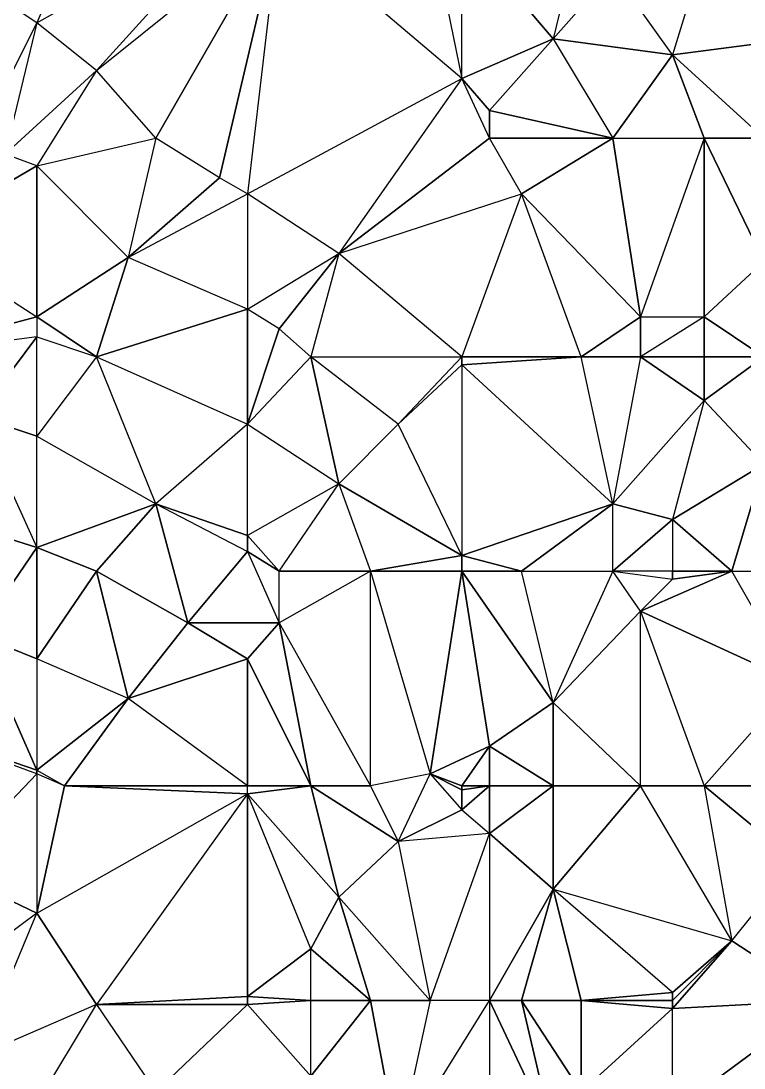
# Model space of a CAD drawing. Header units: metres. Extents: x 121.06818 to 121.07159, y 3.17836 to 3.18313.
# Drawn here: x 121.069416 to 121.0695981, y 3.179592 to 3.1798555 of the extents above; entities that cross this region are included whole.
import ezdxf

# ---------------------------------------------------------------- set-up
doc = ezdxf.new("R2010")
doc.units = ezdxf.units.M

msp = doc.modelspace()

# ---------------------------------------------------------------- linework, layer by layer
at = {"layer": 'DELAUNEY6279', "color": 252}
msp.add_3dface([(121.069374, 3.179554, 0.01004), (121.06942, 3.179583, 0.01005), (121.069405, 3.179595, 0.01005)], dxfattribs=at)
at = {"layer": 'DELAUNEY6296', "color": 252}
msp.add_3dface([(121.069534, 3.179565, 0.01011), (121.06955, 3.179575, 0.01012), (121.069534, 3.179609, 0.01011)], dxfattribs=at)
at = {"layer": 'DELAUNEY6322', "color": 252}
msp.add_3dface([(121.069405, 3.179595, 0.01005), (121.06942, 3.179583, 0.01005), (121.069435, 3.179608, 0.01006)], dxfattribs=at)
at = {"layer": 'DELAUNEY6339', "color": 252}
msp.add_3dface([(121.069534, 3.179565, 0.01011), (121.069511, 3.179572, 0.01009), (121.069534, 3.179609, 0.01011)], dxfattribs=at)
at = {"layer": 'DELAUNEY6340', "color": 252}
msp.add_3dface([(121.06955, 3.179575, 0.01012), (121.069557, 3.179586, 0.01013), (121.069542, 3.179609, 0.01012)], dxfattribs=at)
at = {"layer": 'DELAUNEY6354', "color": 252}
msp.add_3dface([(121.06945, 3.179586, 0.01006), (121.069489, 3.17959, 0.01008), (121.069473, 3.179608, 0.01007)], dxfattribs=at)
at = {"layer": 'DELAUNEY6355', "color": 252}
msp.add_3dface([(121.069511, 3.179572, 0.01009), (121.069489, 3.17959, 0.01008), (121.069504, 3.179609, 0.01009)], dxfattribs=at)
at = {"layer": 'DELAUNEY6356', "color": 252}
msp.add_3dface([(121.069557, 3.179586, 0.01013), (121.06958, 3.179581, 0.01015), (121.06958, 3.179607, 0.01015)], dxfattribs=at)
at = {"layer": 'DELAUNEY6378', "color": 252}
msp.add_3dface([(121.06945, 3.179586, 0.01006), (121.06942, 3.179583, 0.01005), (121.069435, 3.179608, 0.01006)], dxfattribs=at)
at = {"layer": 'DELAUNEY6379', "color": 252}
msp.add_3dface([(121.069633, 3.17959, 0.01016), (121.06958, 3.179581, 0.01015), (121.069618, 3.179609, 0.01016)], dxfattribs=at)
at = {"layer": 'DELAUNEY6402', "color": 252}
msp.add_3dface([(121.069389, 3.179608, 0.01005), (121.069405, 3.179595, 0.01005), (121.06942, 3.179631, 0.01006)], dxfattribs=at)
at = {"layer": 'DELAUNEY6403', "color": 252}
msp.add_3dface([(121.069618, 3.179609, 0.01016), (121.06958, 3.179581, 0.01015), (121.06958, 3.179607, 0.01015)], dxfattribs=at)
at = {"layer": 'DELAUNEY6416', "color": 252}
msp.add_3dface([(121.069519, 3.179609, 0.0101), (121.069511, 3.179572, 0.01009), (121.069534, 3.179609, 0.01011)], dxfattribs=at)
at = {"layer": 'DELAUNEY6417', "color": 252}
msp.add_3dface([(121.069519, 3.179609, 0.0101), (121.069511, 3.179572, 0.01009), (121.069504, 3.179609, 0.01009)], dxfattribs=at)
at = {"layer": 'DELAUNEY6418', "color": 252}
msp.add_3dface([(121.069534, 3.179609, 0.01011), (121.06955, 3.179575, 0.01012), (121.069542, 3.179609, 0.01012)], dxfattribs=at)
at = {"layer": 'DELAUNEY6431', "color": 252}
msp.add_3dface([(121.06945, 3.179586, 0.01006), (121.069473, 3.179608, 0.01007), (121.069435, 3.179608, 0.01006)], dxfattribs=at)
at = {"layer": 'DELAUNEY6432', "color": 252}
msp.add_3dface([(121.069504, 3.179609, 0.01009), (121.069489, 3.17959, 0.01008), (121.069489, 3.179609, 0.01008)], dxfattribs=at)
at = {"layer": 'DELAUNEY6433', "color": 252}
msp.add_3dface([(121.069534, 3.179609, 0.01011), (121.069519, 3.179609, 0.0101), (121.069534, 3.179651, 0.01012)], dxfattribs=at)
at = {"layer": 'DELAUNEY6448', "color": 252}
msp.add_3dface([(121.069473, 3.179608, 0.01007), (121.069489, 3.17959, 0.01008), (121.069489, 3.179609, 0.01008)], dxfattribs=at)
at = {"layer": 'DELAUNEY6449', "color": 252}
msp.add_3dface([(121.069519, 3.179609, 0.0101), (121.069504, 3.179609, 0.01009), (121.069496, 3.179635, 0.01009)], dxfattribs=at)
at = {"layer": 'DELAUNEY6450', "color": 252}
msp.add_3dface([(121.069534, 3.179609, 0.01011), (121.069542, 3.179609, 0.01012), (121.06955, 3.179637, 0.01013)], dxfattribs=at)
at = {"layer": 'DELAUNEY6451', "color": 252}
msp.add_3dface([(121.069542, 3.179609, 0.01012), (121.069557, 3.179586, 0.01013), (121.069557, 3.179609, 0.01013)], dxfattribs=at)
at = {"layer": 'DELAUNEY6468', "color": 252}
msp.add_3dface([(121.069557, 3.179586, 0.01013), (121.06958, 3.179607, 0.01015), (121.069557, 3.179609, 0.01013)], dxfattribs=at)
at = {"layer": 'DELAUNEY6495', "color": 252}
msp.add_3dface([(121.069618, 3.179609, 0.01016), (121.06958, 3.179607, 0.01015), (121.069595, 3.179624, 0.01016)], dxfattribs=at)
at = {"layer": 'DELAUNEY6517', "color": 252}
msp.add_3dface([(121.069542, 3.179609, 0.01012), (121.069557, 3.179609, 0.01013), (121.06955, 3.179637, 0.01013)], dxfattribs=at)
at = {"layer": 'DELAUNEY6518', "color": 252}
msp.add_3dface([(121.069557, 3.179609, 0.01013), (121.06958, 3.179607, 0.01015), (121.06958, 3.179609, 0.01015)], dxfattribs=at)
at = {"layer": 'DELAUNEY6519', "color": 252}
msp.add_3dface([(121.069557, 3.179609, 0.01013), (121.06958, 3.179607, 0.01015), (121.06958, 3.179611, 0.01015)], dxfattribs=at)
at = {"layer": 'DELAUNEY6535', "color": 252}
msp.add_3dface([(121.069435, 3.179608, 0.01006), (121.069405, 3.179595, 0.01005), (121.06942, 3.179631, 0.01006)], dxfattribs=at)
at = {"layer": 'DELAUNEY6536', "color": 252}
msp.add_3dface([(121.069473, 3.179608, 0.01007), (121.069489, 3.179609, 0.01008), (121.069473, 3.17961, 0.01007)], dxfattribs=at)
at = {"layer": 'DELAUNEY6537', "color": 252}
msp.add_3dface([(121.069504, 3.179609, 0.01009), (121.069489, 3.179609, 0.01008), (121.069489, 3.179622, 0.01008)], dxfattribs=at)
at = {"layer": 'DELAUNEY6570', "color": 252}
msp.add_3dface([(121.06958, 3.179607, 0.01015), (121.06958, 3.179609, 0.01015), (121.069595, 3.179624, 0.01016)], dxfattribs=at)
at = {"layer": 'DELAUNEY6571', "color": 252}
msp.add_3dface([(121.06958, 3.179607, 0.01015), (121.06958, 3.179609, 0.01015), (121.06958, 3.179611, 0.01015)], dxfattribs=at)
at = {"layer": 'DELAUNEY6581', "color": 252}
msp.add_3dface([(121.069435, 3.179608, 0.01006), (121.069473, 3.179608, 0.01007), (121.069473, 3.17961, 0.01007)], dxfattribs=at)
at = {"layer": 'DELAUNEY6582', "color": 252}
msp.add_3dface([(121.069435, 3.179608, 0.01006), (121.069473, 3.17961, 0.01007), (121.069473, 3.179661, 0.01008)], dxfattribs=at)
at = {"layer": 'DELAUNEY6583', "color": 252}
msp.add_3dface([(121.069557, 3.179609, 0.01013), (121.06958, 3.179609, 0.01015), (121.06958, 3.179611, 0.01015)], dxfattribs=at)
at = {"layer": 'DELAUNEY6584', "color": 252}
msp.add_3dface([(121.06958, 3.179609, 0.01015), (121.06958, 3.179611, 0.01015), (121.069595, 3.179624, 0.01016)], dxfattribs=at)
at = {"layer": 'DELAUNEY6585', "color": 252}
msp.add_3dface([(121.069618, 3.179609, 0.01016), (121.069595, 3.179624, 0.01016), (121.069611, 3.179644, 0.01017)], dxfattribs=at)
at = {"layer": 'DELAUNEY6601', "color": 252}
msp.add_3dface([(121.069473, 3.17961, 0.01007), (121.069489, 3.179609, 0.01008), (121.069489, 3.179622, 0.01008)], dxfattribs=at)
at = {"layer": 'DELAUNEY6602', "color": 252}
msp.add_3dface([(121.069557, 3.179609, 0.01013), (121.06958, 3.179611, 0.01015), (121.06955, 3.179637, 0.01013)], dxfattribs=at)
at = {"layer": 'DELAUNEY6616', "color": 252}
msp.add_3dface([(121.069435, 3.179608, 0.01006), (121.06942, 3.179631, 0.01006), (121.069473, 3.179661, 0.01008)], dxfattribs=at)
at = {"layer": 'DELAUNEY6617', "color": 252}
msp.add_3dface([(121.069595, 3.179624, 0.01016), (121.06958, 3.179611, 0.01015), (121.06955, 3.179637, 0.01013)], dxfattribs=at)
at = {"layer": 'DELAUNEY6633', "color": 252}
msp.add_3dface([(121.06942, 3.179631, 0.01006), (121.069389, 3.179608, 0.01005), (121.069397, 3.179642, 0.01006)], dxfattribs=at)
at = {"layer": 'DELAUNEY6634', "color": 252}
msp.add_3dface([(121.069473, 3.17961, 0.01007), (121.069489, 3.179622, 0.01008), (121.069473, 3.179661, 0.01008)], dxfattribs=at)
at = {"layer": 'DELAUNEY6647', "color": 252}
msp.add_3dface([(121.069504, 3.179609, 0.01009), (121.069489, 3.179622, 0.01008), (121.069496, 3.179635, 0.01009)], dxfattribs=at)
at = {"layer": 'DELAUNEY6672', "color": 252}
msp.add_3dface([(121.069496, 3.179635, 0.01009), (121.069489, 3.179622, 0.01008), (121.069473, 3.179661, 0.01008)], dxfattribs=at)
at = {"layer": 'DELAUNEY6686', "color": 252}
msp.add_3dface([(121.06942, 3.179631, 0.01006), (121.069397, 3.179642, 0.01006), (121.06942, 3.179666, 0.01007)], dxfattribs=at)
at = {"layer": 'DELAUNEY6687', "color": 252}
msp.add_3dface([(121.069519, 3.179609, 0.0101), (121.069496, 3.179635, 0.01009), (121.069511, 3.179649, 0.0101)], dxfattribs=at)
at = {"layer": 'DELAUNEY6688', "color": 252}
msp.add_3dface([(121.069534, 3.179609, 0.01011), (121.06955, 3.179637, 0.01013), (121.069534, 3.179651, 0.01012)], dxfattribs=at)
at = {"layer": 'DELAUNEY6689', "color": 252}
msp.add_3dface([(121.069595, 3.179624, 0.01016), (121.069611, 3.179644, 0.01017), (121.069588, 3.179663, 0.01016)], dxfattribs=at)
at = {"layer": 'DELAUNEY6716', "color": 252}
msp.add_3dface([(121.069511, 3.179649, 0.0101), (121.069496, 3.179635, 0.01009), (121.069489, 3.179663, 0.01009)], dxfattribs=at)
at = {"layer": 'DELAUNEY6717', "color": 252}
msp.add_3dface([(121.069511, 3.179649, 0.0101), (121.069519, 3.179609, 0.0101), (121.069534, 3.179651, 0.01012)], dxfattribs=at)
at = {"layer": 'DELAUNEY6732', "color": 252}
msp.add_3dface([(121.069534, 3.179651, 0.01012), (121.069511, 3.179649, 0.0101), (121.069527, 3.179657, 0.01011)], dxfattribs=at)
at = {"layer": 'DELAUNEY6733', "color": 252}
msp.add_3dface([(121.069534, 3.179651, 0.01012), (121.06955, 3.179637, 0.01013), (121.06955, 3.179663, 0.01013)], dxfattribs=at)
at = {"layer": 'DELAUNEY6744', "color": 252}
msp.add_3dface([(121.06955, 3.179637, 0.01013), (121.069595, 3.179624, 0.01016), (121.069572, 3.179663, 0.01015)], dxfattribs=at)
at = {"layer": 'DELAUNEY6757', "color": 252}
msp.add_3dface([(121.06942, 3.179631, 0.01006), (121.069473, 3.179661, 0.01008), (121.069427, 3.179663, 0.01007)], dxfattribs=at)
at = {"layer": 'DELAUNEY6773', "color": 252}
msp.add_3dface([(121.069496, 3.179635, 0.01009), (121.069473, 3.179661, 0.01008), (121.069489, 3.179663, 0.01009)], dxfattribs=at)
at = {"layer": 'DELAUNEY6774', "color": 252}
msp.add_3dface([(121.06955, 3.179637, 0.01013), (121.069572, 3.179663, 0.01015), (121.06955, 3.179663, 0.01013)], dxfattribs=at)
at = {"layer": 'DELAUNEY6775', "color": 252}
msp.add_3dface([(121.069595, 3.179624, 0.01016), (121.069572, 3.179663, 0.01015), (121.069588, 3.179663, 0.01016)], dxfattribs=at)
at = {"layer": 'DELAUNEY6801', "color": 252}
msp.add_3dface([(121.06942, 3.179631, 0.01006), (121.069427, 3.179663, 0.01007), (121.06942, 3.179666, 0.01007)], dxfattribs=at)
at = {"layer": 'DELAUNEY6802', "color": 252}
msp.add_3dface([(121.069588, 3.179663, 0.01016), (121.069572, 3.179663, 0.01015), (121.069572, 3.179707, 0.01015)], dxfattribs=at)
at = {"layer": 'DELAUNEY6819', "color": 252}
msp.add_3dface([(121.069427, 3.179663, 0.01007), (121.069473, 3.179661, 0.01008), (121.069473, 3.179663, 0.01008)], dxfattribs=at)
at = {"layer": 'DELAUNEY6835', "color": 252}
msp.add_3dface([(121.069489, 3.179663, 0.01009), (121.069473, 3.179661, 0.01008), (121.069473, 3.179663, 0.01008)], dxfattribs=at)
at = {"layer": 'DELAUNEY6836', "color": 252}
msp.add_3dface([(121.069527, 3.179657, 0.01011), (121.069511, 3.179649, 0.0101), (121.069519, 3.179666, 0.01011)], dxfattribs=at)
at = {"layer": 'DELAUNEY6837', "color": 252}
msp.add_3dface([(121.069527, 3.179657, 0.01011), (121.069534, 3.179651, 0.01012), (121.069534, 3.179663, 0.01012)], dxfattribs=at)
at = {"layer": 'DELAUNEY6838', "color": 252}
msp.add_3dface([(121.069588, 3.179663, 0.01016), (121.069611, 3.179644, 0.01017), (121.069611, 3.179663, 0.01017)], dxfattribs=at)
at = {"layer": 'DELAUNEY6854', "color": 252}
msp.add_3dface([(121.069397, 3.179642, 0.01006), (121.06942, 3.179666, 0.01007), (121.069382, 3.17968, 0.01007)], dxfattribs=at)
at = {"layer": 'DELAUNEY6870', "color": 252}
msp.add_3dface([(121.069427, 3.179663, 0.01007), (121.06942, 3.179666, 0.01007), (121.06942, 3.179667, 0.01007)], dxfattribs=at)
at = {"layer": 'DELAUNEY6871', "color": 252}
msp.add_3dface([(121.069511, 3.179649, 0.0101), (121.069489, 3.179663, 0.01009), (121.069504, 3.179663, 0.0101)], dxfattribs=at)
at = {"layer": 'DELAUNEY6872', "color": 252}
msp.add_3dface([(121.069504, 3.179663, 0.0101), (121.069489, 3.179663, 0.01009), (121.069481, 3.179704, 0.0101)], dxfattribs=at)
at = {"layer": 'DELAUNEY6873', "color": 252}
msp.add_3dface([(121.069504, 3.179663, 0.0101), (121.069511, 3.179649, 0.0101), (121.069519, 3.179666, 0.01011)], dxfattribs=at)
at = {"layer": 'DELAUNEY6874', "color": 252}
msp.add_3dface([(121.069534, 3.179651, 0.01012), (121.06955, 3.179663, 0.01013), (121.069534, 3.179663, 0.01012)], dxfattribs=at)
at = {"layer": 'DELAUNEY6875', "color": 252}
msp.add_3dface([(121.06955, 3.179663, 0.01013), (121.069572, 3.179663, 0.01015), (121.06955, 3.179684, 0.01013)], dxfattribs=at)
at = {"layer": 'DELAUNEY6891', "color": 252}
msp.add_3dface([(121.069588, 3.179663, 0.01016), (121.069611, 3.179663, 0.01017), (121.069611, 3.179689, 0.01017)], dxfattribs=at)
at = {"layer": 'DELAUNEY6902', "color": 252}
msp.add_3dface([(121.069527, 3.179657, 0.01011), (121.069534, 3.179663, 0.01012), (121.069527, 3.179662, 0.01011)], dxfattribs=at)
at = {"layer": 'DELAUNEY6919', "color": 252}
msp.add_3dface([(121.069519, 3.179666, 0.01011), (121.069504, 3.179663, 0.0101), (121.069504, 3.179717, 0.01011)], dxfattribs=at)
at = {"layer": 'DELAUNEY6920', "color": 252}
msp.add_3dface([(121.069519, 3.179666, 0.01011), (121.069527, 3.179657, 0.01011), (121.069527, 3.179662, 0.01011)], dxfattribs=at)
at = {"layer": 'DELAUNEY6921', "color": 252}
msp.add_3dface([(121.069534, 3.179663, 0.01012), (121.06955, 3.179663, 0.01013), (121.069534, 3.179673, 0.01012)], dxfattribs=at)
at = {"layer": 'DELAUNEY6940', "color": 252}
msp.add_3dface([(121.069427, 3.179663, 0.01007), (121.069473, 3.179663, 0.01008), (121.069443, 3.179685, 0.01008)], dxfattribs=at)
at = {"layer": 'DELAUNEY6941', "color": 252}
msp.add_3dface([(121.069519, 3.179666, 0.01011), (121.069527, 3.179662, 0.01011), (121.069527, 3.179663, 0.01011)], dxfattribs=at)
at = {"layer": 'DELAUNEY6942', "color": 252}
msp.add_3dface([(121.069519, 3.179666, 0.01011), (121.069527, 3.179663, 0.01011), (121.069534, 3.179673, 0.01012)], dxfattribs=at)
at = {"layer": 'DELAUNEY6943', "color": 252}
msp.add_3dface([(121.069527, 3.179663, 0.01011), (121.069527, 3.179662, 0.01011), (121.069534, 3.179663, 0.01012)], dxfattribs=at)
at = {"layer": 'DELAUNEY6953', "color": 252}
msp.add_3dface([(121.069427, 3.179663, 0.01007), (121.069443, 3.179685, 0.01008), (121.06942, 3.179667, 0.01007)], dxfattribs=at)
at = {"layer": 'DELAUNEY6954', "color": 252}
msp.add_3dface([(121.069489, 3.179663, 0.01009), (121.069473, 3.179663, 0.01008), (121.069473, 3.179695, 0.01009)], dxfattribs=at)
at = {"layer": 'DELAUNEY6955', "color": 252}
msp.add_3dface([(121.069527, 3.179663, 0.01011), (121.069534, 3.179663, 0.01012), (121.069534, 3.179673, 0.01012)], dxfattribs=at)
at = {"layer": 'DELAUNEY6966', "color": 252}
msp.add_3dface([(121.06942, 3.179666, 0.01007), (121.069382, 3.17968, 0.01007), (121.06942, 3.179667, 0.01007)], dxfattribs=at)
at = {"layer": 'DELAUNEY6967', "color": 252}
msp.add_3dface([(121.06942, 3.179667, 0.01007), (121.069382, 3.17968, 0.01007), (121.069405, 3.179701, 0.01008)], dxfattribs=at)
at = {"layer": 'DELAUNEY6968', "color": 252}
msp.add_3dface([(121.069473, 3.179663, 0.01008), (121.069443, 3.179685, 0.01008), (121.069473, 3.179695, 0.01009)], dxfattribs=at)
at = {"layer": 'DELAUNEY6985', "color": 252}
msp.add_3dface([(121.069534, 3.179673, 0.01012), (121.06955, 3.179663, 0.01013), (121.06955, 3.179684, 0.01013)], dxfattribs=at)
at = {"layer": 'DELAUNEY7019', "color": 252}
msp.add_3dface([(121.069519, 3.179666, 0.01011), (121.069534, 3.179673, 0.01012), (121.069527, 3.179717, 0.01012)], dxfattribs=at)
at = {"layer": 'DELAUNEY7032', "color": 252}
msp.add_3dface([(121.069534, 3.179673, 0.01012), (121.06955, 3.179684, 0.01013), (121.069527, 3.179717, 0.01012)], dxfattribs=at)
at = {"layer": 'DELAUNEY7033', "color": 252}
msp.add_3dface([(121.06955, 3.179684, 0.01013), (121.069572, 3.179663, 0.01015), (121.069572, 3.179707, 0.01015)], dxfattribs=at)
at = {"layer": 'DELAUNEY7034', "color": 252}
msp.add_3dface([(121.069588, 3.179663, 0.01016), (121.069611, 3.179689, 0.01017), (121.069572, 3.179707, 0.01015)], dxfattribs=at)
at = {"layer": 'DELAUNEY7042', "color": 252}
msp.add_3dface([(121.06942, 3.179667, 0.01007), (121.069443, 3.179685, 0.01008), (121.06942, 3.179695, 0.01008)], dxfattribs=at)
at = {"layer": 'DELAUNEY7056', "color": 252}
msp.add_3dface([(121.06942, 3.179667, 0.01007), (121.069405, 3.179701, 0.01008), (121.06942, 3.179695, 0.01008)], dxfattribs=at)
at = {"layer": 'DELAUNEY7057', "color": 252}
msp.add_3dface([(121.069473, 3.179695, 0.01009), (121.069443, 3.179685, 0.01008), (121.069458, 3.179704, 0.01009)], dxfattribs=at)
at = {"layer": 'DELAUNEY7058', "color": 252}
msp.add_3dface([(121.069489, 3.179663, 0.01009), (121.069473, 3.179695, 0.01009), (121.069481, 3.179704, 0.0101)], dxfattribs=at)
at = {"layer": 'DELAUNEY7071', "color": 252}
msp.add_3dface([(121.06942, 3.179695, 0.01008), (121.069405, 3.179701, 0.01008), (121.06942, 3.179723, 0.01009)], dxfattribs=at)
at = {"layer": 'DELAUNEY7072', "color": 252}
msp.add_3dface([(121.069443, 3.179685, 0.01008), (121.06942, 3.179695, 0.01008), (121.069435, 3.179717, 0.01009)], dxfattribs=at)
at = {"layer": 'DELAUNEY7092', "color": 252}
msp.add_3dface([(121.069481, 3.179704, 0.0101), (121.069473, 3.179695, 0.01009), (121.069458, 3.179704, 0.01009)], dxfattribs=at)
at = {"layer": 'DELAUNEY7093', "color": 252}
msp.add_3dface([(121.06955, 3.179684, 0.01013), (121.069572, 3.179707, 0.01015), (121.069565, 3.179717, 0.01015)], dxfattribs=at)
at = {"layer": 'DELAUNEY7108', "color": 252}
msp.add_3dface([(121.069458, 3.179704, 0.01009), (121.069443, 3.179685, 0.01008), (121.069435, 3.179717, 0.01009)], dxfattribs=at)
at = {"layer": 'DELAUNEY7109', "color": 252}
msp.add_3dface([(121.069481, 3.179704, 0.0101), (121.069504, 3.179663, 0.0101), (121.069504, 3.179717, 0.01011)], dxfattribs=at)
at = {"layer": 'DELAUNEY7125', "color": 252}
msp.add_3dface([(121.069504, 3.179717, 0.01011), (121.069519, 3.179666, 0.01011), (121.069527, 3.179717, 0.01012)], dxfattribs=at)
at = {"layer": 'DELAUNEY7126', "color": 252}
msp.add_3dface([(121.069572, 3.179707, 0.01015), (121.069611, 3.179689, 0.01017), (121.069595, 3.179717, 0.01017)], dxfattribs=at)
at = {"layer": 'DELAUNEY7138', "color": 252}
msp.add_3dface([(121.069504, 3.179717, 0.01011), (121.069481, 3.179704, 0.0101), (121.069481, 3.179717, 0.0101)], dxfattribs=at)
at = {"layer": 'DELAUNEY7151', "color": 252}
msp.add_3dface([(121.069504, 3.179717, 0.01011), (121.069527, 3.179717, 0.01012), (121.069527, 3.179721, 0.01012)], dxfattribs=at)
at = {"layer": 'DELAUNEY7165', "color": 252}
msp.add_3dface([(121.069527, 3.179717, 0.01012), (121.06955, 3.179684, 0.01013), (121.069542, 3.179717, 0.01013)], dxfattribs=at)
at = {"layer": 'DELAUNEY7166', "color": 252}
msp.add_3dface([(121.069572, 3.179707, 0.01015), (121.069595, 3.179717, 0.01017), (121.06958, 3.179715, 0.01016)], dxfattribs=at)
at = {"layer": 'DELAUNEY7167', "color": 252}
msp.add_3dface([(121.069611, 3.179689, 0.01017), (121.069595, 3.179717, 0.01017), (121.069611, 3.179717, 0.01018)], dxfattribs=at)
at = {"layer": 'DELAUNEY7182', "color": 252}
msp.add_3dface([(121.069435, 3.179717, 0.01009), (121.06942, 3.179695, 0.01008), (121.06942, 3.179723, 0.01009)], dxfattribs=at)
at = {"layer": 'DELAUNEY7183', "color": 252}
msp.add_3dface([(121.069527, 3.179717, 0.01012), (121.069542, 3.179717, 0.01013), (121.069527, 3.179721, 0.01012)], dxfattribs=at)
at = {"layer": 'DELAUNEY7184', "color": 252}
msp.add_3dface([(121.06955, 3.179684, 0.01013), (121.069542, 3.179717, 0.01013), (121.069565, 3.179717, 0.01015)], dxfattribs=at)
at = {"layer": 'DELAUNEY7185', "color": 252}
msp.add_3dface([(121.06958, 3.179715, 0.01016), (121.069572, 3.179707, 0.01015), (121.069565, 3.179717, 0.01015)], dxfattribs=at)
at = {"layer": 'DELAUNEY7209', "color": 252}
msp.add_3dface([(121.06958, 3.179715, 0.01016), (121.069595, 3.179717, 0.01017), (121.06958, 3.179717, 0.01016)], dxfattribs=at)
at = {"layer": 'DELAUNEY7229', "color": 252}
msp.add_3dface([(121.069458, 3.179704, 0.01009), (121.069435, 3.179717, 0.01009), (121.06945, 3.179734, 0.0101)], dxfattribs=at)
at = {"layer": 'DELAUNEY7230', "color": 252}
msp.add_3dface([(121.069542, 3.179717, 0.01013), (121.069565, 3.179717, 0.01015), (121.069565, 3.179734, 0.01015)], dxfattribs=at)
at = {"layer": 'DELAUNEY7231', "color": 252}
msp.add_3dface([(121.069595, 3.179717, 0.01017), (121.069611, 3.179717, 0.01018), (121.069603, 3.179744, 0.01018)], dxfattribs=at)
at = {"layer": 'DELAUNEY7246', "color": 252}
msp.add_3dface([(121.069481, 3.179704, 0.0101), (121.069458, 3.179704, 0.01009), (121.069473, 3.179722, 0.0101)], dxfattribs=at)
at = {"layer": 'DELAUNEY7257', "color": 252}
msp.add_3dface([(121.06942, 3.179723, 0.01009), (121.069405, 3.179701, 0.01008), (121.069382, 3.179735, 0.01009)], dxfattribs=at)
at = {"layer": 'DELAUNEY7269', "color": 252}
msp.add_3dface([(121.069435, 3.179717, 0.01009), (121.06942, 3.179723, 0.01009), (121.06945, 3.179734, 0.0101)], dxfattribs=at)
at = {"layer": 'DELAUNEY7270', "color": 252}
msp.add_3dface([(121.069473, 3.179722, 0.0101), (121.069458, 3.179704, 0.01009), (121.06945, 3.179734, 0.0101)], dxfattribs=at)
at = {"layer": 'DELAUNEY7271', "color": 252}
msp.add_3dface([(121.069473, 3.179722, 0.0101), (121.069481, 3.179704, 0.0101), (121.069481, 3.179717, 0.0101)], dxfattribs=at)
at = {"layer": 'DELAUNEY7293', "color": 252}
msp.add_3dface([(121.069473, 3.179722, 0.0101), (121.069481, 3.179717, 0.0101), (121.069473, 3.179726, 0.0101)], dxfattribs=at)
at = {"layer": 'DELAUNEY7294', "color": 252}
msp.add_3dface([(121.069504, 3.179717, 0.01011), (121.069481, 3.179717, 0.0101), (121.069496, 3.179739, 0.01011)], dxfattribs=at)
at = {"layer": 'DELAUNEY7295', "color": 252}
msp.add_3dface([(121.06958, 3.179715, 0.01016), (121.06958, 3.179717, 0.01016), (121.069565, 3.179717, 0.01015)], dxfattribs=at)
at = {"layer": 'DELAUNEY7309', "color": 252}
msp.add_3dface([(121.06958, 3.179717, 0.01016), (121.069565, 3.179717, 0.01015), (121.06958, 3.17973, 0.01016)], dxfattribs=at)
at = {"layer": 'DELAUNEY7326', "color": 252}
msp.add_3dface([(121.069504, 3.179717, 0.01011), (121.069527, 3.179721, 0.01012), (121.069496, 3.179739, 0.01011)], dxfattribs=at)
at = {"layer": 'DELAUNEY7327', "color": 252}
msp.add_3dface([(121.06958, 3.179717, 0.01016), (121.069595, 3.179717, 0.01017), (121.06958, 3.17973, 0.01016)], dxfattribs=at)
at = {"layer": 'DELAUNEY7338', "color": 252}
msp.add_3dface([(121.069527, 3.179721, 0.01012), (121.069542, 3.179717, 0.01013), (121.069565, 3.179734, 0.01015)], dxfattribs=at)
at = {"layer": 'DELAUNEY7353', "color": 252}
msp.add_3dface([(121.06942, 3.179723, 0.01009), (121.069382, 3.179735, 0.01009), (121.069405, 3.179756, 0.0101)], dxfattribs=at)
at = {"layer": 'DELAUNEY7354', "color": 252}
msp.add_3dface([(121.06945, 3.179734, 0.0101), (121.069473, 3.179722, 0.0101), (121.069473, 3.179726, 0.0101)], dxfattribs=at)
at = {"layer": 'DELAUNEY7355', "color": 252}
msp.add_3dface([(121.06958, 3.17973, 0.01016), (121.069565, 3.179717, 0.01015), (121.069565, 3.179734, 0.01015)], dxfattribs=at)
at = {"layer": 'DELAUNEY7372', "color": 252}
msp.add_3dface([(121.06945, 3.179734, 0.0101), (121.069473, 3.179726, 0.0101), (121.069473, 3.179754, 0.01011)], dxfattribs=at)
at = {"layer": 'DELAUNEY7373', "color": 252}
msp.add_3dface([(121.069473, 3.179726, 0.0101), (121.069481, 3.179717, 0.0101), (121.069496, 3.179739, 0.01011)], dxfattribs=at)
at = {"layer": 'DELAUNEY7374', "color": 252}
msp.add_3dface([(121.06958, 3.17973, 0.01016), (121.069595, 3.179717, 0.01017), (121.069603, 3.179744, 0.01018)], dxfattribs=at)
at = {"layer": 'DELAUNEY7393', "color": 252}
msp.add_3dface([(121.06958, 3.17973, 0.01016), (121.069565, 3.179734, 0.01015), (121.069588, 3.17976, 0.01017)], dxfattribs=at)
at = {"layer": 'DELAUNEY7401', "color": 252}
msp.add_3dface([(121.069496, 3.179739, 0.01011), (121.069473, 3.179726, 0.0101), (121.069473, 3.179754, 0.01011)], dxfattribs=at)
at = {"layer": 'DELAUNEY7415', "color": 252}
msp.add_3dface([(121.06945, 3.179734, 0.0101), (121.06942, 3.179723, 0.01009), (121.06942, 3.179751, 0.0101)], dxfattribs=at)
at = {"layer": 'DELAUNEY7416', "color": 252}
msp.add_3dface([(121.06958, 3.17973, 0.01016), (121.069603, 3.179744, 0.01018), (121.069588, 3.17976, 0.01017)], dxfattribs=at)
at = {"layer": 'DELAUNEY7429', "color": 252}
msp.add_3dface([(121.069405, 3.179756, 0.0101), (121.06942, 3.179723, 0.01009), (121.06942, 3.179751, 0.0101)], dxfattribs=at)
at = {"layer": 'DELAUNEY7430', "color": 252}
msp.add_3dface([(121.069496, 3.179739, 0.01011), (121.069527, 3.179721, 0.01012), (121.069511, 3.179754, 0.01012)], dxfattribs=at)
at = {"layer": 'DELAUNEY7431', "color": 252}
msp.add_3dface([(121.069496, 3.179739, 0.01011), (121.069511, 3.179754, 0.01012), (121.069489, 3.179771, 0.01012)], dxfattribs=at)
at = {"layer": 'DELAUNEY7432', "color": 252}
msp.add_3dface([(121.069527, 3.179721, 0.01012), (121.069511, 3.179754, 0.01012), (121.069527, 3.179769, 0.01013)], dxfattribs=at)
at = {"layer": 'DELAUNEY7462', "color": 252}
msp.add_3dface([(121.069405, 3.179756, 0.0101), (121.06942, 3.179751, 0.0101), (121.06942, 3.179776, 0.01011)], dxfattribs=at)
at = {"layer": 'DELAUNEY7463', "color": 252}
msp.add_3dface([(121.06942, 3.179751, 0.0101), (121.06945, 3.179734, 0.0101), (121.069435, 3.179771, 0.01011)], dxfattribs=at)
at = {"layer": 'DELAUNEY7464', "color": 252}
msp.add_3dface([(121.069473, 3.179754, 0.01011), (121.06945, 3.179734, 0.0101), (121.069435, 3.179771, 0.01011)], dxfattribs=at)
at = {"layer": 'DELAUNEY7476', "color": 252}
msp.add_3dface([(121.069473, 3.179754, 0.01011), (121.069496, 3.179739, 0.01011), (121.069489, 3.179771, 0.01012)], dxfattribs=at)
at = {"layer": 'DELAUNEY7477', "color": 252}
msp.add_3dface([(121.069527, 3.179721, 0.01012), (121.069565, 3.179734, 0.01015), (121.069527, 3.179769, 0.01013)], dxfattribs=at)
at = {"layer": 'DELAUNEY7505', "color": 252}
msp.add_3dface([(121.069511, 3.179754, 0.01012), (121.069527, 3.179769, 0.01013), (121.069527, 3.179771, 0.01013)], dxfattribs=at)
at = {"layer": 'DELAUNEY7506', "color": 252}
msp.add_3dface([(121.069527, 3.179769, 0.01013), (121.069565, 3.179734, 0.01015), (121.069557, 3.179771, 0.01015)], dxfattribs=at)
at = {"layer": 'DELAUNEY7507', "color": 252}
msp.add_3dface([(121.069565, 3.179734, 0.01015), (121.069588, 3.17976, 0.01017), (121.069572, 3.179771, 0.01016)], dxfattribs=at)
at = {"layer": 'DELAUNEY7508', "color": 252}
msp.add_3dface([(121.069588, 3.17976, 0.01017), (121.069603, 3.179744, 0.01018), (121.069603, 3.179771, 0.01018)], dxfattribs=at)
at = {"layer": 'DELAUNEY7519', "color": 252}
msp.add_3dface([(121.069527, 3.179769, 0.01013), (121.069557, 3.179771, 0.01015), (121.069527, 3.179771, 0.01013)], dxfattribs=at)
at = {"layer": 'DELAUNEY7520', "color": 252}
msp.add_3dface([(121.069565, 3.179734, 0.01015), (121.069557, 3.179771, 0.01015), (121.069572, 3.179771, 0.01016)], dxfattribs=at)
at = {"layer": 'DELAUNEY7538', "color": 252}
msp.add_3dface([(121.069435, 3.179771, 0.01011), (121.06942, 3.179751, 0.0101), (121.06942, 3.179776, 0.01011)], dxfattribs=at)
at = {"layer": 'DELAUNEY7555', "color": 252}
msp.add_3dface([(121.069382, 3.179771, 0.0101), (121.069405, 3.179756, 0.0101), (121.06942, 3.179776, 0.01011)], dxfattribs=at)
at = {"layer": 'DELAUNEY7556', "color": 252}
msp.add_3dface([(121.069473, 3.179754, 0.01011), (121.069489, 3.179771, 0.01012), (121.069481, 3.179778, 0.01012)], dxfattribs=at)
at = {"layer": 'DELAUNEY7557', "color": 252}
msp.add_3dface([(121.069572, 3.179771, 0.01016), (121.069588, 3.17976, 0.01017), (121.069588, 3.179771, 0.01017)], dxfattribs=at)
at = {"layer": 'DELAUNEY7571', "color": 252}
msp.add_3dface([(121.069511, 3.179754, 0.01012), (121.069489, 3.179771, 0.01012), (121.069527, 3.179771, 0.01013)], dxfattribs=at)
at = {"layer": 'DELAUNEY7572', "color": 252}
msp.add_3dface([(121.069572, 3.179771, 0.01016), (121.069557, 3.179771, 0.01015), (121.069572, 3.179781, 0.01016)], dxfattribs=at)
at = {"layer": 'DELAUNEY7583', "color": 252}
msp.add_3dface([(121.069435, 3.179771, 0.01011), (121.069473, 3.179754, 0.01011), (121.069473, 3.179783, 0.01012)], dxfattribs=at)
at = {"layer": 'DELAUNEY7584', "color": 252}
msp.add_3dface([(121.069588, 3.17976, 0.01017), (121.069603, 3.179771, 0.01018), (121.069588, 3.179771, 0.01017)], dxfattribs=at)
at = {"layer": 'DELAUNEY7634', "color": 252}
msp.add_3dface([(121.06942, 3.179776, 0.01011), (121.069435, 3.179771, 0.01011), (121.06942, 3.179781, 0.01011)], dxfattribs=at)
at = {"layer": 'DELAUNEY7635', "color": 252}
msp.add_3dface([(121.069473, 3.179754, 0.01011), (121.069481, 3.179778, 0.01012), (121.069473, 3.179783, 0.01012)], dxfattribs=at)
at = {"layer": 'DELAUNEY7636', "color": 252}
msp.add_3dface([(121.069572, 3.179771, 0.01016), (121.069588, 3.179771, 0.01017), (121.069588, 3.179781, 0.01017)], dxfattribs=at)
at = {"layer": 'DELAUNEY7650', "color": 252}
msp.add_3dface([(121.069489, 3.179771, 0.01012), (121.069481, 3.179778, 0.01012), (121.069496, 3.179797, 0.01013)], dxfattribs=at)
at = {"layer": 'DELAUNEY7651', "color": 252}
msp.add_3dface([(121.069588, 3.179771, 0.01017), (121.069603, 3.179771, 0.01018), (121.069588, 3.179781, 0.01017)], dxfattribs=at)
at = {"layer": 'DELAUNEY7673', "color": 252}
msp.add_3dface([(121.069435, 3.179771, 0.01011), (121.069473, 3.179783, 0.01012), (121.069443, 3.179796, 0.01012)], dxfattribs=at)
at = {"layer": 'DELAUNEY7674', "color": 252}
msp.add_3dface([(121.069481, 3.179778, 0.01012), (121.069473, 3.179783, 0.01012), (121.069496, 3.179797, 0.01013)], dxfattribs=at)
at = {"layer": 'DELAUNEY7695', "color": 252}
msp.add_3dface([(121.069489, 3.179771, 0.01012), (121.069527, 3.179771, 0.01013), (121.069496, 3.179797, 0.01013)], dxfattribs=at)
at = {"layer": 'DELAUNEY7696', "color": 252}
msp.add_3dface([(121.069527, 3.179771, 0.01013), (121.069557, 3.179771, 0.01015), (121.069542, 3.179812, 0.01015)], dxfattribs=at)
at = {"layer": 'DELAUNEY7715', "color": 252}
msp.add_3dface([(121.06942, 3.179776, 0.01011), (121.069382, 3.179771, 0.0101), (121.06942, 3.179781, 0.01011)], dxfattribs=at)
at = {"layer": 'DELAUNEY7716', "color": 252}
msp.add_3dface([(121.069572, 3.179781, 0.01016), (121.069557, 3.179771, 0.01015), (121.069542, 3.179812, 0.01015)], dxfattribs=at)
at = {"layer": 'DELAUNEY7717', "color": 252}
msp.add_3dface([(121.069572, 3.179771, 0.01016), (121.069572, 3.179781, 0.01016), (121.069588, 3.179781, 0.01017)], dxfattribs=at)
at = {"layer": 'DELAUNEY7731', "color": 252}
msp.add_3dface([(121.06942, 3.179781, 0.01011), (121.069382, 3.179771, 0.0101), (121.069389, 3.179801, 0.01011)], dxfattribs=at)
at = {"layer": 'DELAUNEY7732', "color": 252}
msp.add_3dface([(121.06942, 3.179781, 0.01011), (121.069435, 3.179771, 0.01011), (121.069443, 3.179796, 0.01012)], dxfattribs=at)
at = {"layer": 'DELAUNEY7733', "color": 252}
msp.add_3dface([(121.069572, 3.179781, 0.01016), (121.069588, 3.179781, 0.01017), (121.069588, 3.179826, 0.01017)], dxfattribs=at)
at = {"layer": 'DELAUNEY7734', "color": 252}
msp.add_3dface([(121.069588, 3.179781, 0.01017), (121.069603, 3.179771, 0.01018), (121.069603, 3.179795, 0.01018)], dxfattribs=at)
at = {"layer": 'DELAUNEY7745', "color": 252}
msp.add_3dface([(121.069473, 3.179783, 0.01012), (121.069443, 3.179796, 0.01012), (121.069473, 3.179812, 0.01013)], dxfattribs=at)
at = {"layer": 'DELAUNEY7746', "color": 252}
msp.add_3dface([(121.069527, 3.179771, 0.01013), (121.069496, 3.179797, 0.01013), (121.069542, 3.179812, 0.01015)], dxfattribs=at)
at = {"layer": 'DELAUNEY7758', "color": 252}
msp.add_3dface([(121.069389, 3.179801, 0.01011), (121.06942, 3.179781, 0.01011), (121.06942, 3.179819, 0.01012)], dxfattribs=at)
at = {"layer": 'DELAUNEY7759', "color": 252}
msp.add_3dface([(121.069588, 3.179781, 0.01017), (121.069603, 3.179795, 0.01018), (121.069588, 3.179826, 0.01017)], dxfattribs=at)
at = {"layer": 'DELAUNEY7777', "color": 252}
msp.add_3dface([(121.06942, 3.179781, 0.01011), (121.069443, 3.179796, 0.01012), (121.06942, 3.179819, 0.01012)], dxfattribs=at)
at = {"layer": 'DELAUNEY7812', "color": 252}
msp.add_3dface([(121.069473, 3.179783, 0.01012), (121.069496, 3.179797, 0.01013), (121.069473, 3.179812, 0.01013)], dxfattribs=at)
at = {"layer": 'DELAUNEY7826', "color": 252}
msp.add_3dface([(121.069572, 3.179781, 0.01016), (121.069542, 3.179812, 0.01015), (121.069565, 3.179826, 0.01016)], dxfattribs=at)
at = {"layer": 'DELAUNEY7846', "color": 252}
msp.add_3dface([(121.069443, 3.179796, 0.01012), (121.069473, 3.179812, 0.01013), (121.069466, 3.179816, 0.01013)], dxfattribs=at)
at = {"layer": 'DELAUNEY7847', "color": 252}
msp.add_3dface([(121.069496, 3.179797, 0.01013), (121.069542, 3.179812, 0.01015), (121.069534, 3.179826, 0.01015)], dxfattribs=at)
at = {"layer": 'DELAUNEY7867', "color": 252}
msp.add_3dface([(121.069443, 3.179796, 0.01012), (121.069466, 3.179816, 0.01013), (121.06945, 3.179826, 0.01013)], dxfattribs=at)
at = {"layer": 'DELAUNEY7868', "color": 252}
msp.add_3dface([(121.069473, 3.179812, 0.01013), (121.069466, 3.179816, 0.01013), (121.069481, 3.17988, 0.01015)], dxfattribs=at)
at = {"layer": 'DELAUNEY7869', "color": 252}
msp.add_3dface([(121.069496, 3.179797, 0.01013), (121.069473, 3.179812, 0.01013), (121.069527, 3.179841, 0.01015)], dxfattribs=at)
at = {"layer": 'DELAUNEY7884', "color": 252}
msp.add_3dface([(121.069389, 3.179801, 0.01011), (121.06942, 3.179819, 0.01012), (121.069412, 3.179822, 0.01012)], dxfattribs=at)
at = {"layer": 'DELAUNEY7885', "color": 252}
msp.add_3dface([(121.069443, 3.179796, 0.01012), (121.06942, 3.179819, 0.01012), (121.06945, 3.179826, 0.01013)], dxfattribs=at)
at = {"layer": 'DELAUNEY7886', "color": 252}
msp.add_3dface([(121.069572, 3.179781, 0.01016), (121.069565, 3.179826, 0.01016), (121.069588, 3.179826, 0.01017)], dxfattribs=at)
at = {"layer": 'DELAUNEY7902', "color": 252}
msp.add_3dface([(121.06942, 3.179819, 0.01012), (121.069412, 3.179822, 0.01012), (121.069435, 3.179843, 0.01013)], dxfattribs=at)
at = {"layer": 'DELAUNEY7903', "color": 252}
msp.add_3dface([(121.069565, 3.179826, 0.01016), (121.069542, 3.179812, 0.01015), (121.069534, 3.179826, 0.01015)], dxfattribs=at)
at = {"layer": 'DELAUNEY7904', "color": 252}
msp.add_3dface([(121.069588, 3.179826, 0.01017), (121.069603, 3.179795, 0.01018), (121.069603, 3.179826, 0.01018)], dxfattribs=at)
at = {"layer": 'DELAUNEY7921', "color": 252}
msp.add_3dface([(121.069565, 3.179826, 0.01016), (121.069588, 3.179826, 0.01017), (121.06958, 3.179847, 0.01017)], dxfattribs=at)
at = {"layer": 'DELAUNEY7939', "color": 252}
msp.add_3dface([(121.069496, 3.179797, 0.01013), (121.069534, 3.179826, 0.01015), (121.069527, 3.179841, 0.01015)], dxfattribs=at)
at = {"layer": 'DELAUNEY7960', "color": 252}
msp.add_3dface([(121.069412, 3.179822, 0.01012), (121.069405, 3.179825, 0.01012), (121.06942, 3.179855, 0.01013)], dxfattribs=at)
at = {"layer": 'DELAUNEY7961', "color": 252}
msp.add_3dface([(121.069466, 3.179816, 0.01013), (121.06945, 3.179826, 0.01013), (121.069481, 3.17988, 0.01015)], dxfattribs=at)
at = {"layer": 'DELAUNEY7962', "color": 252}
msp.add_3dface([(121.069588, 3.179826, 0.01017), (121.069603, 3.179826, 0.01018), (121.06958, 3.179847, 0.01017)], dxfattribs=at)
at = {"layer": 'DELAUNEY7974', "color": 252}
msp.add_3dface([(121.06942, 3.179819, 0.01012), (121.06945, 3.179826, 0.01013), (121.069435, 3.179843, 0.01013)], dxfattribs=at)
at = {"layer": 'DELAUNEY8041', "color": 252}
msp.add_3dface([(121.069534, 3.179826, 0.01015), (121.069527, 3.179841, 0.01015), (121.069534, 3.179833, 0.01015)], dxfattribs=at)
at = {"layer": 'DELAUNEY8054', "color": 252}
msp.add_3dface([(121.069473, 3.179812, 0.01013), (121.069527, 3.179841, 0.01015), (121.069481, 3.17988, 0.01015)], dxfattribs=at)
at = {"layer": 'DELAUNEY8055', "color": 252}
msp.add_3dface([(121.069565, 3.179826, 0.01016), (121.069534, 3.179826, 0.01015), (121.069534, 3.179833, 0.01015)], dxfattribs=at)
at = {"layer": 'DELAUNEY8069', "color": 252}
msp.add_3dface([(121.06945, 3.179826, 0.01013), (121.069435, 3.179843, 0.01013), (121.069481, 3.17988, 0.01015)], dxfattribs=at)
at = {"layer": 'DELAUNEY8083', "color": 252}
msp.add_3dface([(121.069565, 3.179826, 0.01016), (121.069534, 3.179833, 0.01015), (121.06955, 3.179851, 0.01016)], dxfattribs=at)
at = {"layer": 'DELAUNEY8102', "color": 252}
msp.add_3dface([(121.069534, 3.179833, 0.01015), (121.069527, 3.179841, 0.01015), (121.06955, 3.179851, 0.01016)], dxfattribs=at)
at = {"layer": 'DELAUNEY8103', "color": 252}
msp.add_3dface([(121.069565, 3.179826, 0.01016), (121.06958, 3.179847, 0.01017), (121.06955, 3.179851, 0.01016)], dxfattribs=at)
at = {"layer": 'DELAUNEY8118', "color": 252}
msp.add_3dface([(121.069412, 3.179822, 0.01012), (121.069435, 3.179843, 0.01013), (121.06942, 3.179855, 0.01013)], dxfattribs=at)
at = {"layer": 'DELAUNEY8131', "color": 252}
msp.add_3dface([(121.069603, 3.179826, 0.01018), (121.069611, 3.179851, 0.01019), (121.06958, 3.179847, 0.01017)], dxfattribs=at)
at = {"layer": 'DELAUNEY8143', "color": 252}
msp.add_3dface([(121.069405, 3.179825, 0.01012), (121.06942, 3.179855, 0.01013), (121.069405, 3.179865, 0.01013)], dxfattribs=at)
at = {"layer": 'DELAUNEY8144', "color": 252}
msp.add_3dface([(121.069435, 3.179843, 0.01013), (121.06942, 3.179855, 0.01013), (121.069473, 3.179885, 0.01015)], dxfattribs=at)
at = {"layer": 'DELAUNEY8170', "color": 252}
msp.add_3dface([(121.06955, 3.179851, 0.01016), (121.06958, 3.179847, 0.01017), (121.069565, 3.179868, 0.01017)], dxfattribs=at)
at = {"layer": 'DELAUNEY8171', "color": 252}
msp.add_3dface([(121.06958, 3.179847, 0.01017), (121.069611, 3.179851, 0.01019), (121.069588, 3.179873, 0.01018)], dxfattribs=at)
at = {"layer": 'DELAUNEY8199', "color": 252}
msp.add_3dface([(121.06942, 3.179855, 0.01013), (121.069405, 3.179865, 0.01013), (121.069443, 3.179909, 0.01015)], dxfattribs=at)
at = {"layer": 'DELAUNEY8200', "color": 252}
msp.add_3dface([(121.069527, 3.179841, 0.01015), (121.069481, 3.17988, 0.01015), (121.069519, 3.17988, 0.01016)], dxfattribs=at)
at = {"layer": 'DELAUNEY8201', "color": 252}
msp.add_3dface([(121.06955, 3.179851, 0.01016), (121.069527, 3.179841, 0.01015), (121.069527, 3.179878, 0.01016)], dxfattribs=at)
at = {"layer": 'DELAUNEY8256', "color": 252}
msp.add_3dface([(121.069435, 3.179843, 0.01013), (121.069481, 3.17988, 0.01015), (121.069473, 3.179885, 0.01015)], dxfattribs=at)
at = {"layer": 'DELAUNEY8257', "color": 252}
msp.add_3dface([(121.06955, 3.179851, 0.01016), (121.069565, 3.179868, 0.01017), (121.069557, 3.17988, 0.01017)], dxfattribs=at)
at = {"layer": 'DELAUNEY8258', "color": 252}
msp.add_3dface([(121.06958, 3.179847, 0.01017), (121.069565, 3.179868, 0.01017), (121.069588, 3.179873, 0.01018)], dxfattribs=at)
at = {"layer": 'DELAUNEY8275', "color": 252}
msp.add_3dface([(121.069519, 3.17988, 0.01016), (121.069527, 3.179841, 0.01015), (121.069527, 3.179878, 0.01016)], dxfattribs=at)
at = {"layer": 'DELAUNEY8288', "color": 252}
msp.add_3dface([(121.069588, 3.179873, 0.01018), (121.069611, 3.179851, 0.01019), (121.069603, 3.17988, 0.01019)], dxfattribs=at)
at = {"layer": 'DELAUNEY8310', "color": 252}
msp.add_3dface([(121.06955, 3.179851, 0.01016), (121.069527, 3.179878, 0.01016), (121.069557, 3.17988, 0.01017)], dxfattribs=at)
at = {"layer": 'DELAUNEY8379', "color": 252}
msp.add_3dface([(121.06942, 3.179855, 0.01013), (121.069473, 3.179885, 0.01015), (121.069443, 3.179909, 0.01015)], dxfattribs=at)

doc.saveas('drawing.dxf')
